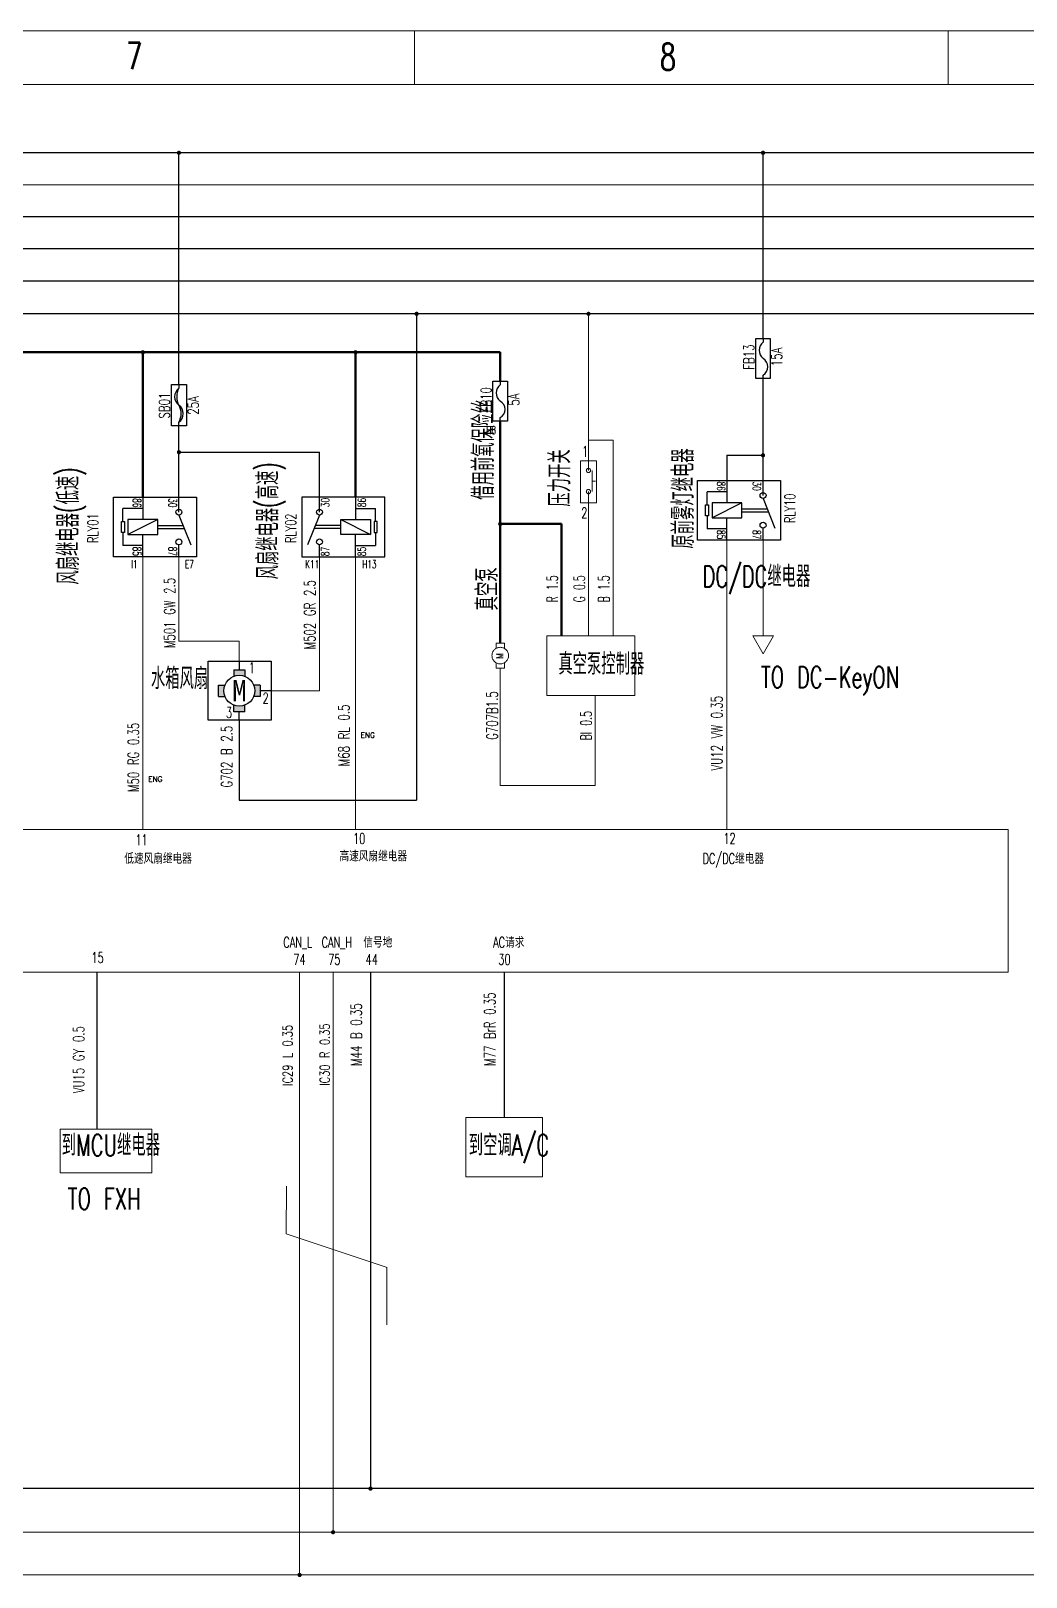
# Model space of a CAD drawing. Extents: x -5608 to -3197, y -2048 to 96.
# Drawn here: x -4974.8 to -4788.4, y -1743.2 to -1453.8 of the extents above; entities that cross this region are included whole.
import ezdxf
from ezdxf.enums import TextEntityAlignment as Align

# ---------------------------------------------------------------- set-up
doc = ezdxf.new("R2010")
doc.units = 0
doc.header["$LTSCALE"] = 25.4
doc.header["$MEASUREMENT"] = 0
for name, pattern in [('CENTER', [16, 13, -1, 1, -1]), ('DASHED', [0.75, 0.5, -0.25]), ('DASHED2', [0.375, 0.25, -0.125]), ('DASHEDX2', [38.1, 25.4, -12.7]), ('HIDDEN', [9.525, 6.35, -3.175]), ('PHANTOM', [17, 12, -1, 1, -1, 1, -1])]:
    doc.linetypes.add(name, pattern=pattern)
doc.layers.get('0').update_dxf_attribs({"linetype": 'CONTINUOUS'})
for name, color, linetype, lineweight in [('0Filament', 7, 'CONTINUOUS', 20), ('4CONTOUR', 4, 'CONTINUOUS', 50), ('5PHANTOM', 6, 'PHANTOM', 20), ('高配原理图图层', 7, 'CONTINUOUS', 20)]:
    doc.layers.add(name, color=color, linetype=linetype, lineweight=lineweight)
for name, color, linetype in [('1CENTER', 1, 'CENTER'), ('2FRAM', 2, 'CONTINUOUS'), ('3DASHED', 3, 'DASHED'), ('B+', 1, 'CENTER'), ('blue', 5, 'CONTINUOUS'), ('br', 35, 'CONTINUOUS'), ('GND', 2, 'CONTINUOUS'), ('LEGEND', 1, 'CONTINUOUS'), ('other layer', 7, 'CONTINUOUS'), ('VCC', 1, 'CONTINUOUS'), ('导线', 7, 'CONTINUOUS')]:
    doc.layers.add(name, color=color, linetype=linetype)
doc.styles.add('HZ', font='txt.shx', dxfattribs={"width": 0.618, "height": 2.5, "bigfont": 'hztxt.shx'})
doc.styles.add('样式 1', font='txt.shx', dxfattribs={"width": 0.7, "bigfont": 'gbcbig.shx'})

# ---------------------------------------------------------------- blocks, each defined once
blk = doc.blocks.new('RLY')
at = {"layer": 'LEGEND', "color": 1}
for p, q in [((-8.94, 11.99), (-13.88, 11.99)), ((-13.88, 8.71), (-13.88, 11.99)), ((-8.94, 14.75), (-8.94, 9.22)), ((0, 11.06), (0, 14.75)), ((-5.25, 9.22), (-12.63, 9.22)), ((-5.25, 9.22), (-12.63, 5.53)), ((-12.63, 9.22), (-12.63, 5.53)), ((-5.25, 5.53), (-5.25, 9.22)), ((-5.25, 7.74), (1.03, 7.74)), ((0, 10.33), (2.95, 2.95)), ((-13.88, 6.05), (-13.88, 2.77)), ((-12.63, 5.53), (-5.25, 5.53)), ((-8.94, 0), (-8.94, 5.53)), ((-5.25, 7.01), (1.33, 7.01)), ((-8.94, 2.77), (-13.88, 2.77)), ((0, 0), (0, 2.95))]:
    blk.add_line(p, q, dxfattribs=at)
at = {"layer": 'LEGEND', "color": 1, "ltscale": 5}
blk.add_lwpolyline([(-16.22, 14.75), (4.35, 14.75), (4.35, 0), (-16.22, 0)], close=True, dxfattribs=at)
at = {"layer": 'LEGEND', "color": 1}
blk.add_lwpolyline([(-14.25, 8.71), (-13.52, 8.71), (-13.52, 6.05), (-14.25, 6.05)], close=True, dxfattribs=at)
for centre in [(0, 11.06), (0, 3.69)]:
    blk.add_circle(centre, 0.738, dxfattribs=at)
at = {"layer": 'LEGEND', "color": 1, "ltscale": 0.1, "style": 'HZ', "width": 0.67}
for s, p in [('86', (-11.39, 14.5)), ('30', (-2.55, 14.5)), ('85', (-11.39, 2.51)), ('87', (-2.55, 2.51))]:
    blk.add_text(s, height=2, rotation=270, dxfattribs=at).set_placement(p)
blk = doc.blocks.new('2 V MOTOR')
at = {"ltscale": 0.1}
h = blk.add_hatch(color=1, dxfattribs=at)
h.paths.add_polyline_path([(1.05, -1.22), (1.05, 0), (-1.05, 0), (-1.05, -1.22, -0.187868)])
h.paths.add_polyline_path([(-3.92, -4.97), (-2.69, -4.97, -0.094234), (-2.89, -3.91, -0.092007), (-2.7, -2.88), (-3.92, -2.88)])
h.paths.add_polyline_path([(1.05, -7.83), (1.05, -6.61, -0.187868), (-1.05, -6.61), (-1.05, -7.83)])
h.paths.add_polyline_path([(3.91, -2.88), (2.7, -2.88, -0.092007), (2.89, -3.91, -0.094234), (2.69, -4.97), (3.91, -4.97)])
at = {"layer": 'LEGEND'}
blk.add_circle((0, -3.91), 2.89, dxfattribs=at)
at = {"layer": 'VCC'}
for p, q in [((-1.05, 0), (1.05, 0)), ((-1.05, 0), (-1.05, -1.22)), ((1.05, 0), (1.05, -1.22)), ((-3.92, -4.97), (-3.92, -2.88)), ((-3.92, -2.88), (-2.7, -2.88)), ((3.91, -2.88), (2.69, -2.88)), ((3.91, -2.88), (3.91, -4.97)), ((-3.92, -4.97), (-2.7, -4.97)), ((3.91, -4.97), (2.69, -4.97)), ((-1.05, -7.83), (-1.05, -6.61)), ((1.05, -7.83), (-1.05, -7.83)), ((1.05, -7.83), (1.05, -6.61))]:
    blk.add_line(p, q, dxfattribs=at)
blk.add_text('M', height=4, dxfattribs=at).set_placement((-1.33, -5.91))
blk = doc.blocks.new('FUSE JCASE')
at = {"layer": 'other layer', "color": 1}
for p, q in [((0, 9.59), (0, 8.89)), ((0, 1.87), (0, 2.57))]:
    blk.add_line(p, q, dxfattribs=at)
at = {"layer": 'other layer', "color": 1, "linetype": 'HIDDEN'}
blk.add_lwpolyline([(-1.4, 9.59), (1.4, 9.59), (1.4, 1.87), (-1.4, 1.87)], close=True, dxfattribs=at)
at = {"layer": 'other layer', "color": 1}
for centre, radius, start, end in [((1.14, 7.31), 1.95, 125.769, 234.231), ((2.81, 7.31), 3.22, 150.5663, 209.4337), ((-1.13, 4.15), 1.94, 305.5187, 54.4813), ((-2.8, 4.15), 3.22, 330.5787, 29.4705)]:
    blk.add_arc(centre, radius, start, end, dxfattribs=at)
at = {"layer": 'other layer', "linetype": 'DASHED2', "style": 'HZ', "width": 0.7}
for tag, p in [('FUSE', (-1.73, 5.66)), ('10A', (3.68, 5.68))]:
    blk.add_attdef(tag, text='', height=2, rotation=90, dxfattribs=at).set_placement(p, align=Align.CENTER)
blk = doc.blocks.new('RLY2')
at = {"layer": 'LEGEND', "color": 1}
for p, q in [((0, 8.36), (0, 11.15)), ((6.75, 11.15), (6.75, 6.97)), ((6.75, 9.06), (10.49, 9.06)), ((10.49, 6.58), (10.49, 9.06)), ((0, 7.8), (-2.23, 2.23)), ((3.97, 5.85), (-0.78, 5.85)), ((3.97, 6.97), (9.54, 6.97)), ((3.97, 6.97), (9.54, 4.18)), ((3.97, 4.18), (3.97, 6.97)), ((9.54, 6.97), (9.54, 4.18)), ((3.97, 5.3), (-1, 5.3)), ((9.54, 4.18), (3.97, 4.18)), ((6.75, 0), (6.75, 4.18)), ((10.49, 4.57), (10.49, 2.09)), ((0, 0), (0, 2.23)), ((6.75, 2.09), (10.49, 2.09))]:
    blk.add_line(p, q, dxfattribs=at)
at = {"layer": 'LEGEND', "color": 1, "ltscale": 5}
blk.add_lwpolyline([(12.26, 11.15), (-3.29, 11.15), (-3.29, 0), (12.26, 0)], close=True, dxfattribs=at)
at = {"layer": 'LEGEND', "color": 1}
blk.add_lwpolyline([(10.77, 6.58), (10.22, 6.58), (10.22, 4.57), (10.77, 4.57)], close=True, dxfattribs=at)
for centre in [(0, 8.36), (0, 2.79)]:
    blk.add_circle(centre, 0.557, dxfattribs=at)
at = {"color": 1, "ltscale": 0.1, "style": 'HZ', "width": 0.67}
for s, p in [('30', (1.83, 9.29)), ('86', (8.68, 9.29)), ('87', (1.83, 0.12)), ('85', (8.68, 0.12))]:
    blk.add_text(s, height=1.5, rotation=90, dxfattribs=at).set_placement(p)
blk = doc.blocks.new('FUSE')
at = {"layer": 'other layer', "color": 1}
for p, q in [((0, 7.53), (0, 6.85)), ((0, 0), (0, 0.68))]:
    blk.add_line(p, q, dxfattribs=at)
at = {"layer": 'other layer', "color": 1, "linetype": 'HIDDEN'}
blk.add_lwpolyline([(-1.36, 7.53), (1.36, 7.53), (1.36, 0), (-1.36, 0)], close=True, dxfattribs=at)
at = {"layer": 'other layer', "color": 1}
for centre, radius, start, end in [((1.24, 5.31), 1.98, 128.8945, 231.1055), ((-0.84, 2.22), 1.75, 298.4847, 61.5153)]:
    blk.add_arc(centre, radius, start, end, dxfattribs=at)
at = {"layer": 'other layer', "linetype": 'DASHED2', "style": 'HZ', "width": 0.7}
for tag, p in [('FUSE', (-1.64, 4.03)), ('10A', (3.57, 4.06))]:
    blk.add_attdef(tag, text='', height=2, rotation=90, dxfattribs=at).set_placement(p, align=Align.CENTER)

msp = doc.modelspace()

# ---------------------------------------------------------------- hatches: boundary and pattern name
at = {"layer": '0Filament', "ltscale": 0.1}
for points in [[(-4947.47, -1476.6, 1), (-4946.68, -1476.6, 1)], [(-4838.08, -1476.6, 1), (-4837.28, -1476.6, 1)], [(-4902.95, -1506.74, 1), (-4902.16, -1506.74, 1)], [(-4870.77, -1506.74, 1), (-4869.98, -1506.74, 1)], [(-4954.23, -1513.93, 1), (-4953.43, -1513.93, 1)], [(-4914.39, -1513.93, 1), (-4913.6, -1513.93, 1)], [(-4947.47, -1532.64, 1), (-4946.68, -1532.64, 1)], [(-4838.08, -1533.22, 1), (-4837.28, -1533.22, 1)], [(-4887.3, -1546.06, 1), (-4886.5, -1546.06, 1)], [(-4911.6, -1726.6, 1), (-4910.8, -1726.6, 1)], [(-4918.6, -1734.76, 1), (-4917.81, -1734.76, 1)], [(-4924.88, -1742.76, 1), (-4924.08, -1742.76, 1)]]:
    msp.add_hatch(color=0, dxfattribs=at).paths.add_polyline_path(points)

# ---------------------------------------------------------------- linework, layer by layer
at = {"layer": '0Filament', "color": 7}
msp.add_line((-5603.98, -1453.79), (-3501.98, -1453.79), dxfattribs=at)
at = {"layer": '0Filament'}
for p, q in [((-4902.98, -1463.79), (-4902.98, -1453.79)), ((-4802.98, -1463.79), (-4802.98, -1453.79)), ((-4953.83, -1552.21), (-4953.83, -1603.22)), ((-4947.08, -1568.01), (-4947.08, -1552.21)), ((-4920.75, -1552.21), (-4920.75, -1577.3)), ((-4913.99, -1552.21), (-4913.99, -1603.25)), ((-4935.77, -1568.01), (-4947.08, -1568.01)), ((-4935.77, -1568.01), (-4935.77, -1571.73)), ((-4920.75, -1577.3), (-4929.78, -1577.3))]:
    msp.add_line(p, q, dxfattribs=at)
at = {"layer": '0Filament', "color": 2}
msp.add_line((-5593.98, -1463.79), (-3511.98, -1463.79), dxfattribs=at)
at = {"layer": '0Filament', "color": 0, "ltscale": 0.1}
msp.add_line((-4844.43, -1603.25), (-4844.43, -1549.09), dxfattribs=at)
at = {"layer": '0Filament', "ltscale": 0.1}
msp.add_line((-4837.68, -1549.09), (-4837.68, -1566.99), dxfattribs=at)
at = {"layer": '0Filament', "lineweight": 0}
msp.add_lwpolyline([(-4878.19, -1566.99), (-4861.72, -1566.99), (-4861.72, -1578.14), (-4878.19, -1578.14)], close=True, dxfattribs=at)
at = {"layer": '0Filament', "color": 7, "linetype": 'Continuous'}
msp.add_lwpolyline([(-5306.42, -1603.25), (-4791.79, -1603.25), (-4791.79, -1629.94), (-5306.42, -1629.94)], close=True, dxfattribs=at)
at = {"layer": '0Filament', "lineweight": 0}
msp.add_lwpolyline([(-4893.36, -1657.13), (-4879, -1657.13), (-4879, -1668.28), (-4893.36, -1668.28)], dxfattribs=at)
at = {"layer": '1CENTER', "color": 1, "linetype": 'ByBlock'}
msp.add_line((-3581.45, -1476.6), (-5502.67, -1476.6), dxfattribs=at)
at = {"layer": '1CENTER', "color": 1}
for p, q in [((-4947.08, -1519.97), (-4947.08, -1476.6)), ((-4837.68, -1511.34), (-4837.68, -1476.6)), ((-4837.68, -1537.94), (-4837.68, -1518.87)), ((-4947.08, -1541.06), (-4947.08, -1527.7)), ((-4947.08, -1532.64), (-4920.75, -1532.64)), ((-4920.75, -1541.06), (-4920.75, -1532.64)), ((-4844.43, -1533.22), (-4837.68, -1533.22)), ((-4844.43, -1533.22), (-4844.43, -1537.94)), ((-4929.78, -1577.3), (-4931.86, -1577.3))]:
    msp.add_line(p, q, dxfattribs=at)
at = {"layer": '1CENTER', "color": 1, "lineweight": 0}
for p, q in [((-4887.68, -1568.39), (-4887.68, -1569.36)), ((-4886.12, -1568.39), (-4887.68, -1568.39)), ((-4886.12, -1568.39), (-4886.12, -1569.36)), ((-4886.12, -1573.05), (-4887.68, -1573.05))]:
    msp.add_line(p, q, dxfattribs=at)
at = {"layer": '1CENTER', "color": 1, "ltscale": 0.1}
for p, q in [((-4935.77, -1571.73), (-4935.77, -1573.37)), ((-4935.77, -1582.76), (-4935.77, -1581.2))]:
    msp.add_line(p, q, dxfattribs=at)
at = {"layer": '1CENTER', "color": 1, "linetype": 'HIDDEN', "ltscale": 5}
msp.add_lwpolyline([(-4941.62, -1571.73), (-4929.78, -1571.73), (-4929.78, -1582.76), (-4941.62, -1582.76)], close=True, dxfattribs=at)
at = {"layer": '1CENTER', "color": 1, "lineweight": 0}
msp.add_circle((-4886.9, -1570.7), 1.55, dxfattribs=at)
at = {"layer": '2FRAM', "color": 2, "ltscale": 0.1}
for p, q in [((-3581.45, -1506.74), (-5502.67, -1506.74)), ((-4935.77, -1597.75), (-4902.56, -1597.75)), ((-4962.43, -1629.94), (-4962.43, -1659.34)), ((-4911.2, -1629.94), (-4911.2, -1726.6)), ((-4886.18, -1629.94), (-4886.18, -1657.13)), ((-3581.45, -1726.6), (-5502.67, -1726.6))]:
    msp.add_line(p, q, dxfattribs=at)
at = {"layer": '2FRAM', "color": 2}
for p, q in [((-4902.56, -1506.74), (-4902.56, -1597.75)), ((-4935.77, -1582.76), (-4935.77, -1597.75))]:
    msp.add_line(p, q, dxfattribs=at)
at = {"layer": '3DASHED', "color": 3, "linetype": 'ByBlock'}
msp.add_line((-3581.45, -1494.6), (-5502.67, -1494.6), dxfattribs=at)
at = {"layer": '3DASHED', "color": 88, "linetype": 'ByBlock', "lineweight": 9}
for p, q in [((-4918.21, -1629.94), (-4918.21, -1734.76)), ((-5502.61, -1734.76), (-3581.45, -1734.76))]:
    msp.add_line(p, q, dxfattribs=at)
at = {"layer": '4CONTOUR', "color": 4, "ltscale": 0.1}
for p, q in [((-5106.99, -1513.93), (-4886.9, -1513.93)), ((-4886.9, -1519.32), (-4886.9, -1513.93)), ((-4886.9, -1568.39), (-4886.9, -1526.85)), ((-4875.45, -1546.06), (-4886.9, -1546.06)), ((-4875.45, -1566.99), (-4875.45, -1546.06))]:
    msp.add_line(p, q, dxfattribs=at)
at = {"layer": '4CONTOUR', "color": 4}
for p, q in [((-4953.83, -1541.06), (-4953.83, -1513.93)), ((-4913.99, -1541.06), (-4913.99, -1513.93))]:
    msp.add_line(p, q, dxfattribs=at)
at = {"layer": '4CONTOUR', "color": 1}
msp.add_line((-4913.99, -1531.51), (-4913.99, -1526.41), dxfattribs=at)
at = {"layer": '4CONTOUR', "color": 140, "lineweight": 9}
for p, q in [((-4924.48, -1629.94), (-4924.48, -1742.76)), ((-5502.61, -1742.76), (-3581.45, -1742.76))]:
    msp.add_line(p, q, dxfattribs=at)
at = {"layer": '5PHANTOM', "color": 6, "linetype": 'ByBlock'}
msp.add_line((-3581.45, -1482.6), (-5502.67, -1482.6), dxfattribs=at)
at = {"layer": '5PHANTOM', "color": 0, "linetype": 'PHANTOM'}
msp.add_line((-4893.36, -1668.28), (-4893.36, -1657.13), dxfattribs=at)
at = {"layer": '5PHANTOM', "color": 1, "linetype": 'PHANTOM', "flags": 128}
msp.add_lwpolyline([(-4837.68, -1570.35), (-4839.62, -1566.99), (-4835.74, -1566.99)], close=True, dxfattribs=at)
at = {"layer": '5PHANTOM', "color": 0, "linetype": 'PHANTOM'}
msp.add_lwpolyline([(-4969.32, -1659.34), (-4952.16, -1659.34), (-4952.16, -1667.49), (-4969.32, -1667.49)], close=True, dxfattribs=at)
at = {"layer": 'B+', "color": 1, "linetype": 'DASHEDX2', "lineweight": 0}
for p, q in [((-4871.85, -1534.28), (-4871.85, -1542.14)), ((-4868.9, -1534.28), (-4871.85, -1534.28)), ((-4868.9, -1534.28), (-4868.9, -1542.14)), ((-4868.9, -1542.14), (-4871.85, -1542.14))]:
    msp.add_line(p, q, dxfattribs=at)
at = {"layer": 'B+', "color": 1, "lineweight": 0, "ltscale": 0.1}
for p, q in [((-4870.38, -1536.05), (-4870.38, -1534.28)), ((-4869.67, -1536.05), (-4869.67, -1540.02)), ((-4869.67, -1538.03), (-4869.04, -1538.03)), ((-4870.38, -1540.01), (-4870.38, -1542.14))]:
    msp.add_line(p, q, dxfattribs=at)
at = {"layer": 'B+', "linetype": 'Continuous', "lineweight": 0}
for p, q in [((-4887.68, -1573.05), (-4887.68, -1572.05)), ((-4886.12, -1573.05), (-4886.12, -1572.05))]:
    msp.add_line(p, q, dxfattribs=at)
at = {"layer": 'B+', "color": 1, "lineweight": 0}
for centre in [(-4870.38, -1536.05), (-4870.38, -1540.01)]:
    msp.add_circle(centre, 0.395, dxfattribs=at)
at = {"layer": 'blue', "color": 5}
msp.add_line((-3581.45, -1500.6), (-5502.67, -1500.6), dxfattribs=at)
at = {"layer": 'br', "color": 30}
msp.add_line((-3581.45, -1488.6), (-5502.67, -1488.6), dxfattribs=at)
at = {"layer": 'GND', "color": 2, "lineweight": 0, "ltscale": 0.1}
for p, q in [((-4870.38, -1530.38), (-4870.38, -1506.74)), ((-4870.38, -1534.28), (-4870.38, -1530.38)), ((-4870.38, -1530.38), (-4865.78, -1530.38)), ((-4865.78, -1566.99), (-4865.78, -1530.38))]:
    msp.add_line(p, q, dxfattribs=at)
at = {"layer": '高配原理图图层', "color": 3, "linetype": 'Continuous'}
for p, q in [((-4870.38, -1542.14), (-4870.38, -1566.99)), ((-4886.9, -1573.05), (-4886.9, -1595)), ((-4869.12, -1595), (-4869.12, -1578.14)), ((-4869.12, -1595), (-4886.9, -1595))]:
    msp.add_line(p, q, dxfattribs=at)
at = {"layer": '高配原理图图层', "lineweight": 0}
for p, q in [((-4926.93, -1669.98), (-4927.02, -1678.93)), ((-4927.02, -1678.93), (-4908.07, -1685.21)), ((-4908.13, -1685.19), (-4908.13, -1695.93))]:
    msp.add_line(p, q, dxfattribs=at)

# ---------------------------------------------------------------- block references
at = {"layer": '1CENTER', "linetype": 'DASHED2'}
for p, values in [((-4837.68, -1518.87), {'10A': '15A', 'FUSE': 'FB13'}), ((-4886.9, -1526.85), {'10A': '5A', 'FUSE': 'FB10'})]:
    msp.add_blockref('FUSE', p, dxfattribs=at).add_auto_attribs(values)
at = {"layer": '1CENTER'}
msp.add_blockref('FUSE JCASE', (-4947.08, -1529.57), dxfattribs=at).add_auto_attribs({'FUSE': 'SB01', '10A': '25A'})
at = {"layer": '1CENTER', "xscale": 0.7556831027231965, "yscale": 0.7556831027231965, "zscale": 0.7556831027231965}
for p in [(-4837.68, -1549.09), (-4947.08, -1552.21)]:
    msp.add_blockref('RLY', p, dxfattribs=at)
at = {"layer": '1CENTER', "color": 2}
msp.add_blockref('RLY2', (-4920.75, -1552.21), dxfattribs=at)
at = {"layer": '1CENTER', "color": 1}
msp.add_blockref('2 V MOTOR', (-4935.77, -1573.37), dxfattribs=at)

# ---------------------------------------------------------------- texts
at = {"layer": '0Filament', "style": 'HZ'}
for s, height, width, p in [('7', 5, 0.7, (-4956.98, -1460.95)), ('8', 5, 0.7, (-4856.98, -1461.13)), ('水箱风扇', 4, 0.67, (-4952.32, -1576.98))]:
    msp.add_text(s, height=height, dxfattribs=dict(at, width=width)).set_placement(p)
at = {"layer": '0Filament', "style": 'HZ', "width": 0.67}
for s, height, p in [('借用前氧保险丝', 4, (-4888.07, -1541.53)), ('原前雾灯继电器', 4, (-4850.63, -1550.68)), ('风扇继电器(低速)', 4, (-4965.81, -1557.42)), ('风扇继电器(高速)', 4, (-4928.43, -1556.44)), ('RLY10', 2, (-4831.66, -1545.91)), ('RLY01', 2, (-4962.18, -1549.63)), ('RLY02', 2, (-4925.13, -1549.63)), ('真空泵', 4, (-4887.34, -1562.24))]:
    msp.add_text(s, height=height, rotation=90, dxfattribs=at).set_placement(p)
at = {"layer": '0Filament', "color": 1, "style": 'HZ', "width": 0.67}
for s, p in [('H8', (-4889.5, -1529.24)), ('I1', (-4956, -1554.36)), ('E7', (-4945.98, -1554.36)), ('K11', (-4923.43, -1554.36)), ('H13', (-4912.73, -1554.36))]:
    msp.add_text(s, height=1.5, dxfattribs=at).set_placement(p)
at = {"layer": '0Filament', "lineweight": 0, "style": 'HZ', "width": 0.67}
msp.add_text('压力开关', height=4, rotation=90, dxfattribs=at).set_placement((-4873.75, -1542.81))
at = {"layer": '0Filament', "color": 3, "ltscale": 0.1, "style": 'HZ', "width": 0.67}
for s, p in [('11', (-4955.24, -1606.2)), ('10', (-4914.48, -1605.94)), ('12', (-4845.12, -1605.94)), ('低速风扇继电器', (-4957.31, -1609.67)), ('高速风扇继电器', (-4917.01, -1609.23)), ('DC/DC继电器', (-4849.01, -1609.69)), ('信号地', (-4912.54, -1625.36)), ('AC请求', (-4888.23, -1625.36)), ('15', (-4963.47, -1628.23)), ('CAN_L', (-4927.52, -1625.36)), ('CAN_H', (-4920.36, -1625.36)), ('74', (-4925.65, -1628.56)), ('75', (-4919.12, -1628.56)), ('44', (-4912.11, -1628.56)), ('30', (-4887.26, -1628.56))]:
    msp.add_text(s, height=2, dxfattribs=at).set_placement(p)
at = {"layer": '1CENTER', "color": 1, "lineweight": 0, "style": 'HZ', "width": 0.67}
for s, p in [('DC/DC继电器', (-4849.04, -1557.89)), ('真空泵控制器', (-4876.01, -1574.27)), ('TO DC-KeyON', (-4838.09, -1576.74)), ('到MCU继电器', (-4969.04, -1664.33)), ('到空调A/C', (-4892.79, -1664.33)), ('TO FXH', (-4967.91, -1674.39))]:
    msp.add_text(s, height=4, dxfattribs=at).set_placement(p)
at = {"layer": '1CENTER', "color": 1, "lineweight": 0, "style": 'HZ', "width": 1.124999}
msp.add_text('M', height=1.35, rotation=90, dxfattribs=at).set_placement((-4886.33, -1571.26), (-4886.33, -1570.24), align=Align.FIT)
at = {"layer": '1CENTER', "color": 1, "style": 'HZ', "width": 0.67}
for s, p in [('1', (-4933.98, -1573.98)), ('2', (-4931.4, -1579.66)), ('3', (-4938.27, -1582.38))]:
    msp.add_text(s, height=2, dxfattribs=at).set_placement(p)
at = {"layer": '3DASHED', "color": 3, "lineweight": 5, "ltscale": 0.1, "style": 'HZ', "width": 0.67}
for s, p in [('M501 GW 2.5', (-4947.79, -1569.33)), ('M502 GR 2.5', (-4921.52, -1569.57)), ('VU12 VW 0.35', (-4845.3, -1592.22)), ('M68 RL 0.5', (-4915.14, -1591.44)), ('M50 RG 0.35', (-4954.57, -1596.27)), ('G702 B 2.5', (-4937.08, -1595.4)), ('M77 BrR 0.35', (-4887.8, -1647.52)), ('M44 B 0.35', (-4912.82, -1647.52)), ('VU15 GY 0.5', (-4964.82, -1652.62))]:
    msp.add_text(s, height=2.08, rotation=90, dxfattribs=at).set_placement(p)
at = {"layer": '3DASHED', "color": 1, "lineweight": 0, "ltscale": 0.1, "style": 'HZ', "width": 0.67}
msp.add_text('G707B1.5', height=2.08, rotation=90, dxfattribs=at).set_placement((-4887.38, -1586.46))
at = {"layer": '3DASHED', "color": 1, "lineweight": 0, "ltscale": 0.1, "char_height": 2.08, "width": 7, "attachment_point": 1, "rotation": 90, "style": 'HZ'}
for s, insert in [('R 1.5', (-4878.2, -1560.74)), ('G 0.5', (-4873.13, -1560.74)), ('B 1.5', (-4868.53, -1560.74)), ('Bl 0.5', (-4871.87, -1586.58))]:
    msp.add_mtext(s, dxfattribs=dict(at, insert=insert))
at = {"layer": 'B+', "color": 1, "lineweight": 0, "style": 'HZ', "width": 0.67}
for s, p in [('1', (-4871.56, -1533.51)), ('2', (-4871.74, -1544.99))]:
    msp.add_text(s, height=2, dxfattribs=at).set_placement(p)
at = {"layer": '导线', "color": 4, "lineweight": 13, "style": '样式 1'}
for p in [(-4913.03, -1586.08), (-4952.83, -1594.31)]:
    msp.add_text('ENG', height=1, dxfattribs=at).set_placement(p)
at = {"layer": '高配原理图图层', "lineweight": 0, "style": '样式 1', "width": 0.75}
for s, p in [('IC29 L 0.35', (-4925.83, -1651.25)), ('IC30 R 0.35', (-4918.87, -1651.21))]:
    msp.add_text(s, height=1.8, rotation=90, dxfattribs=at).set_placement(p)

doc.saveas('drawing.dxf')
